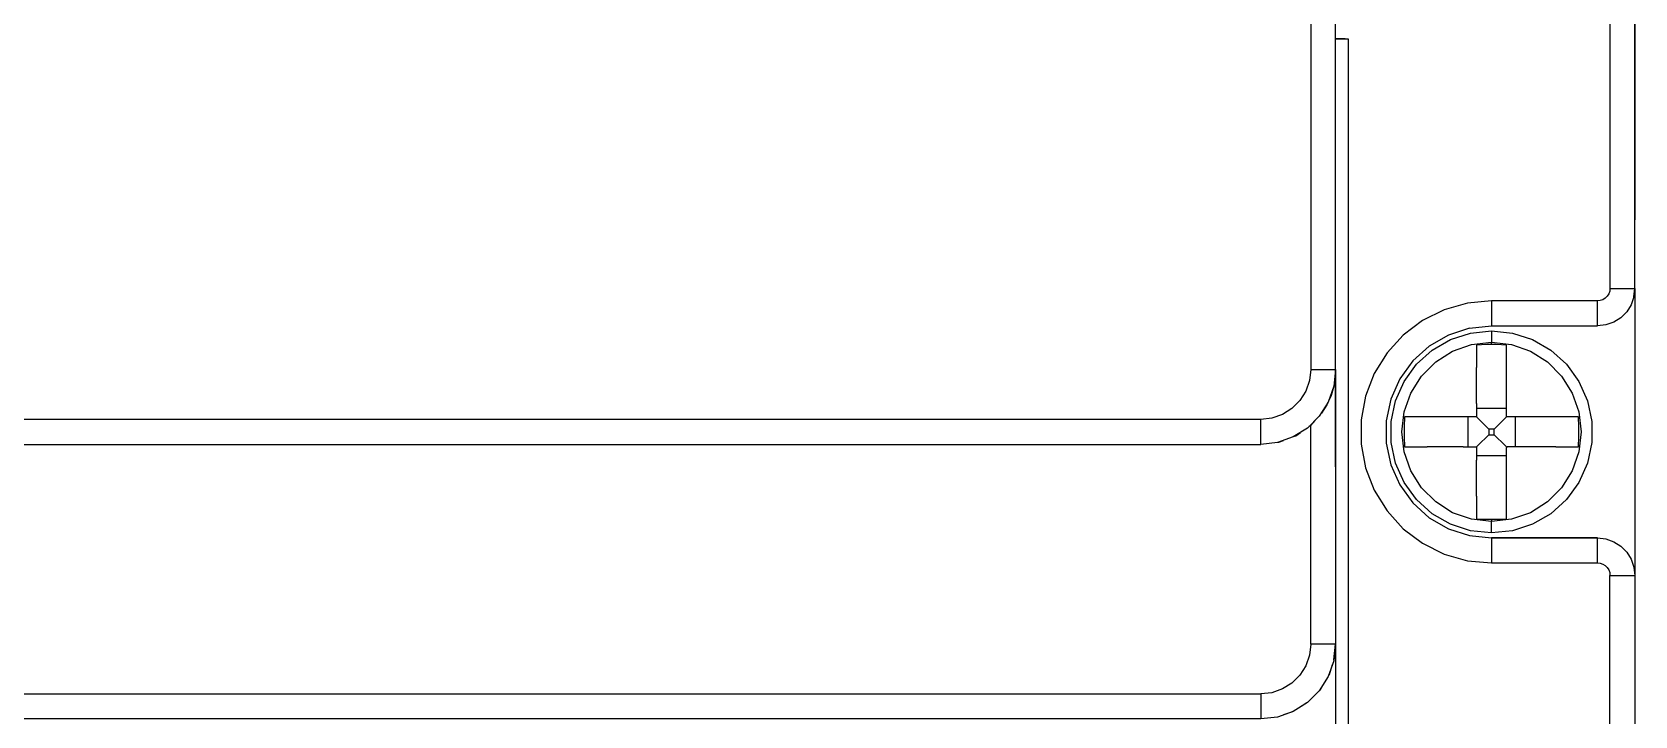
# Model space of a CAD drawing. Header units: millimetres. Extents: x 0 to 149, y 0 to 235.
# Drawn here: x 84.7 to 149, y 52.8 to 80.2 of the extents above; entities that cross this region are included whole.
import ezdxf

# ---------------------------------------------------------------- set-up
doc = ezdxf.new("R2010")
doc.units = ezdxf.units.MM

# ---------------------------------------------------------------- blocks, each defined once
blk = doc.blocks.new('CHINT_eff9f46a43ee547783ba41a7551f6a23_FACE_0')
at = {"color": 141, "linetype": 'Continuous', "true_color": 0x40d9ff}
for p, q in [((148.972, 69.648), (148.972, 69.648)), ((142.366, 68.307), (143.25, 68.4)), ((143.1, 68.384), (143.1, 68.384)), ((143.5, 68.4), (143.5, 68.4)), ((147, 68.4), (147, 68.4)), ((137, 62.746), (137, 66.65)), ((142.65, 65.284), (142.65, 66.727)), ((143.85, 65.284), (143.85, 66.727)), ((136.5, 65.025), (136.5, 65.002)), ((142.65, 65.096), (143.85, 65.096)), ((136, 64.414), (135.934, 64.368)), ((136, 64.414), (136.178, 64.612)), ((136.004, 64.438), (136.022, 64.438)), ((142.116, 64.75), (140.673, 64.75)), ((142.304, 64.75), (142.304, 63.55)), ((144.196, 64.75), (144.196, 63.55)), ((145.827, 64.75), (144.384, 64.75)), ((142.116, 63.55), (140.673, 63.55)), ((142.65, 63.204), (143.85, 63.204)), ((142.65, 61.573), (142.65, 63.016)), ((143.85, 61.573), (143.85, 63.016)), ((145.827, 63.55), (144.384, 63.55)), ((147, 59.9), (147, 59.9))]:
    blk.add_line(p, q, dxfattribs=at)
for points in [[(137, 66.65), (137, 168.65), (136, 168.65), (136, 165.65), (136, 66.65), (137, 66.65)], [(149, 69.9), (149, 165.4), (148, 165.4), (148, 152.658)], [(149, 162.65), (149, 72.65), (149, 72.65)], [(148, 82.65), (148, 69.9), (149, 69.9)], [(137, 79.9), (137.013, 79.9), (137.389, 79.9)], [(137.389, 79.9), (137.283, 79.9), (137.188, 79.9), (137.109, 79.9), (137.05, 79.9), (137.013, 79.9)], [(137.389, 79.9), (137.5, 79.9), (137.5, 50.65)], [(149, 69.9), (149, 69.987), (149, 70.504), (149, 71.146), (149, 71.876), (149, 72.65)], [(148, 69.9), (147.987, 69.789), (147.95, 69.683), (147.891, 69.588), (147.812, 69.509), (147.717, 69.45), (147.611, 69.413), (147.5, 69.4)], [(148.962, 69.566), (148.851, 69.249), (148.673, 68.965), (148.435, 68.727), (148.151, 68.549), (147.834, 68.438), (147.5, 68.4)], [(149, 69.9), (148.962, 69.566), (149, 69.9), (149, 58.4)], [(143.25, 69.4), (142.285, 69.311), (141.353, 69.046), (140.486, 68.614), (139.713, 68.03), (139.06, 67.314), (138.55, 66.49), (138.2, 65.587), (138.022, 64.634), (138.022, 63.666), (138.2, 62.713), (138.55, 61.81), (139.06, 60.986), (139.713, 60.27), (140.486, 59.686), (141.353, 59.254), (142.285, 58.989), (143.25, 58.9)], [(143.25, 68.4), (147.5, 68.4), (147.5, 69.4), (143.25, 69.4), (143.25, 68.4)], [(142.366, 68.307), (141.521, 68.033), (140.752, 67.588), (140.092, 66.994), (139.569, 66.275), (139.208, 65.463), (139.023, 64.594), (139.023, 63.706), (139.208, 62.837), (139.569, 62.025), (140.092, 61.306), (140.752, 60.712), (141.521, 60.267), (142.366, 59.993), (143.25, 59.9)], [(143.25, 60.1), (142.408, 60.189), (141.603, 60.45), (140.869, 60.873), (140.24, 61.44), (139.743, 62.125), (139.398, 62.898), (139.222, 63.727), (139.222, 64.573), (139.398, 65.402), (139.743, 66.175), (140.24, 66.86), (140.869, 67.427), (141.603, 67.85), (142.408, 68.111), (143.25, 68.2)], [(142.366, 68.307), (143.25, 68.4), (147.5, 68.4)], [(143.25, 68.2), (144.092, 68.111), (144.897, 67.85), (145.631, 67.427), (146.26, 66.86), (146.757, 66.175), (147.102, 65.402), (147.278, 64.573), (147.278, 63.727), (147.102, 62.898), (146.757, 62.125), (146.26, 61.44), (145.631, 60.873), (144.897, 60.45), (144.092, 60.189), (143.25, 60.1)], [(143.25, 68.2), (143.25, 68.18), (143.25, 68.121), (143.25, 68.025), (143.25, 67.896), (143.25, 67.741)], [(143.25, 60.559), (142.451, 60.649), (141.692, 60.914), (141.011, 61.342), (140.442, 61.911), (140.014, 62.592), (139.749, 63.351), (139.659, 64.15), (139.749, 64.949), (140.014, 65.708), (140.442, 66.389), (141.011, 66.958), (141.692, 67.386), (142.451, 67.651), (143.25, 67.741)], [(143.25, 67.65), (143.05, 67.648), (142.85, 67.642), (142.65, 67.632), (142.65, 66.727)], [(143.25, 67.741), (144.049, 67.651), (144.808, 67.386), (145.489, 66.958), (146.058, 66.389), (146.486, 65.708), (146.751, 64.949), (146.841, 64.15), (146.751, 63.351), (146.486, 62.592), (146.058, 61.911), (145.489, 61.342), (144.808, 60.914), (144.049, 60.649), (143.25, 60.559)], [(143.25, 67.65), (143.25, 67.681), (143.25, 67.711), (143.25, 67.741)], [(143.85, 66.727), (143.85, 67.632), (143.65, 67.642), (143.45, 67.648), (143.25, 67.65)], [(137, 66.65), (136.925, 65.982), (136.703, 65.348), (136.346, 64.78), (135.87, 64.305), (135.302, 63.947), (134.668, 63.725), (134, 63.65)], [(136, 66.65), (135.95, 66.205), (135.802, 65.782), (135.564, 65.403), (135.247, 65.086), (134.868, 64.848), (134.445, 64.7), (134, 64.65)], [(137, 66.65), (137, 55.65), (136, 55.65), (136, 64.414)], [(137, 66.65), (136.981, 66.304), (136.928, 65.985), (136.815, 65.609), (136.724, 65.408)], [(142.65, 65.284), (142.65, 65.773), (142.65, 66.255), (142.65, 66.727)], [(143.85, 65.284), (143.85, 65.773), (143.85, 66.255), (143.85, 66.727)], [(136.681, 65.313), (136.647, 65.238), (136.436, 64.899), (136.385, 64.842)], [(142.65, 65.284), (142.65, 65.038), (142.65, 64.79), (142.649, 64.781), (142.646, 64.772), (142.64, 64.764), (142.633, 64.758), (142.626, 64.753), (142.618, 64.751), (142.61, 64.75), (142.362, 64.75), (142.116, 64.75)], [(143.89, 64.75), (143.882, 64.751), (143.874, 64.753), (143.867, 64.758), (143.86, 64.764), (143.854, 64.772), (143.851, 64.781), (143.85, 64.79), (143.85, 65.038), (143.85, 65.284)], [(15, 63.65), (134, 63.65), (134, 64.65), (15, 64.65), (15, 63.65)], [(140.673, 64.75), (139.768, 64.75), (139.752, 64.35), (139.752, 63.95), (139.768, 63.55), (140.673, 63.55)], [(142.116, 64.75), (141.627, 64.75), (141.145, 64.75), (140.673, 64.75)], [(142.619, 64.751), (142.621, 64.751), (142.622, 64.752)], [(142.628, 64.755), (142.63, 64.755), (142.632, 64.757)], [(142.636, 64.76), (142.638, 64.762), (142.64, 64.763)], [(143.139, 64.261), (142.992, 64.408), (142.85, 64.55), (142.638, 64.762)], [(142.641, 64.764), (142.642, 64.766), (142.645, 64.77), (142.645, 64.771)], [(142.648, 64.777), (142.649, 64.779), (142.649, 64.78)], [(143.139, 64.039), (143.361, 64.039), (143.361, 64.261), (143.139, 64.261), (143.139, 64.039)], [(143.361, 64.261), (143.508, 64.408), (143.65, 64.55), (143.862, 64.762)], [(143.852, 64.777), (143.851, 64.779), (143.851, 64.78)], [(143.858, 64.767), (143.855, 64.77), (143.855, 64.771)], [(143.864, 64.76), (143.862, 64.762), (143.861, 64.763)], [(143.872, 64.755), (143.869, 64.756), (143.868, 64.757)], [(143.881, 64.751), (143.877, 64.752), (143.876, 64.753)], [(143.89, 64.75), (143.884, 64.751), (143.883, 64.751)], [(144.384, 64.75), (144.138, 64.75), (143.89, 64.75)], [(145.827, 64.75), (145.355, 64.75), (144.873, 64.75), (144.384, 64.75)], [(145.827, 63.55), (146.732, 63.55), (146.748, 63.95), (146.748, 64.35), (146.732, 64.75), (145.827, 64.75)], [(134.696, 63.735), (134.723, 63.738), (134.914, 63.812)], [(135.352, 63.979), (135.403, 63.998), (135.586, 64.126)], [(143.139, 64.039), (142.992, 63.892), (142.85, 63.75), (142.638, 63.538)], [(143.361, 64.039), (143.508, 63.892), (143.65, 63.75), (143.862, 63.538)], [(142.116, 63.55), (141.627, 63.55), (141.145, 63.55), (140.673, 63.55)], [(142.116, 63.55), (142.362, 63.55), (142.61, 63.55), (142.618, 63.549), (142.626, 63.547), (142.633, 63.542), (142.64, 63.536), (142.646, 63.528), (142.649, 63.519), (142.65, 63.51), (142.65, 63.262), (142.65, 63.016)], [(142.619, 63.549), (142.621, 63.549), (142.622, 63.548)], [(142.628, 63.545), (142.63, 63.545), (142.632, 63.543)], [(142.636, 63.54), (142.638, 63.538), (142.64, 63.537)], [(142.641, 63.536), (142.642, 63.534), (142.645, 63.53), (142.645, 63.529)], [(142.648, 63.523), (142.649, 63.521), (142.649, 63.52)], [(142.65, 61.573), (142.65, 62.045), (142.65, 62.527), (142.65, 63.016)], [(143.85, 63.016), (143.85, 63.262), (143.85, 63.51), (143.851, 63.519), (143.854, 63.528), (143.86, 63.536), (143.867, 63.542), (143.874, 63.547), (143.882, 63.549), (143.89, 63.55)], [(143.85, 61.573), (143.85, 62.045), (143.85, 62.527), (143.85, 63.016)], [(143.852, 63.523), (143.851, 63.521), (143.851, 63.52)], [(143.858, 63.533), (143.855, 63.53), (143.855, 63.529)], [(143.861, 63.537), (143.862, 63.538), (143.864, 63.54)], [(143.872, 63.545), (143.869, 63.544), (143.868, 63.543)], [(143.881, 63.549), (143.877, 63.548), (143.876, 63.547)], [(143.89, 63.55), (143.884, 63.549), (143.883, 63.549)], [(144.384, 63.55), (144.138, 63.55), (143.89, 63.55)], [(145.827, 63.55), (145.355, 63.55), (144.873, 63.55), (144.384, 63.55)], [(142.65, 61.573), (142.65, 60.668), (142.85, 60.658), (143.05, 60.652), (143.25, 60.65)], [(143.25, 60.65), (143.45, 60.652), (143.65, 60.658), (143.85, 60.668), (143.85, 61.573)], [(143.25, 60.65), (143.25, 60.619), (143.25, 60.589), (143.25, 60.559)], [(143.25, 60.1), (143.25, 60.12), (143.25, 60.179), (143.25, 60.275), (143.25, 60.404), (143.25, 60.559)], [(147.5, 59.9), (143.25, 59.9), (143.25, 58.9), (147.5, 58.9), (147.5, 59.9)], [(143.25, 59.9), (147.5, 59.9), (147.834, 59.862)], [(147.5, 59.9), (147.834, 59.862), (148.151, 59.751), (148.435, 59.573), (148.673, 59.335), (148.851, 59.051), (148.962, 58.734), (149, 58.4)], [(147.5, 58.9), (147.611, 58.887), (147.717, 58.85), (147.812, 58.791), (147.891, 58.712), (147.95, 58.617), (147.987, 58.511), (148, 58.4)], [(149, 58.4), (149, 50.65), (148, 50.65), (148, 58.4), (149, 58.4)], [(137, 55.65), (136.925, 54.982), (136.703, 54.348), (136.346, 53.78), (135.87, 53.305), (135.302, 52.947), (134.668, 52.725), (134, 52.65)], [(136, 55.65), (135.95, 55.205), (135.802, 54.782), (135.564, 54.403), (135.247, 54.086), (134.868, 53.848), (134.445, 53.7), (134, 53.65)], [(136.926, 54.997), (136.932, 55.014), (137, 55.65), (137, 50.65)], [(136.868, 54.821), (136.736, 54.419), (136.717, 54.389)], [(134, 52.65), (15, 52.65), (15, 53.65), (134, 53.65), (134, 52.65)], [(136.401, 53.869), (136.354, 53.79), (136.349, 53.785)], [(135.287, 52.942), (135.273, 52.933), (134.916, 52.812)], [(135.86, 53.298), (135.852, 53.29), (135.616, 53.145)]]:
    blk.add_lwpolyline(points, dxfattribs=at)
blk = doc.blocks.new('CHINT_eff9f46a43ee547783ba41a7551f6a23')
at = {"color": 141, "true_color": 0x40d9ff}
blk.add_blockref('CHINT_eff9f46a43ee547783ba41a7551f6a23_FACE_0', (0, 0), dxfattribs=at)

msp = doc.modelspace()

# ---------------------------------------------------------------- block references
at = {"color": 141, "true_color": 0x40d9ff}
msp.add_blockref('CHINT_eff9f46a43ee547783ba41a7551f6a23', (0, 0), dxfattribs=at)

doc.saveas('drawing.dxf')
